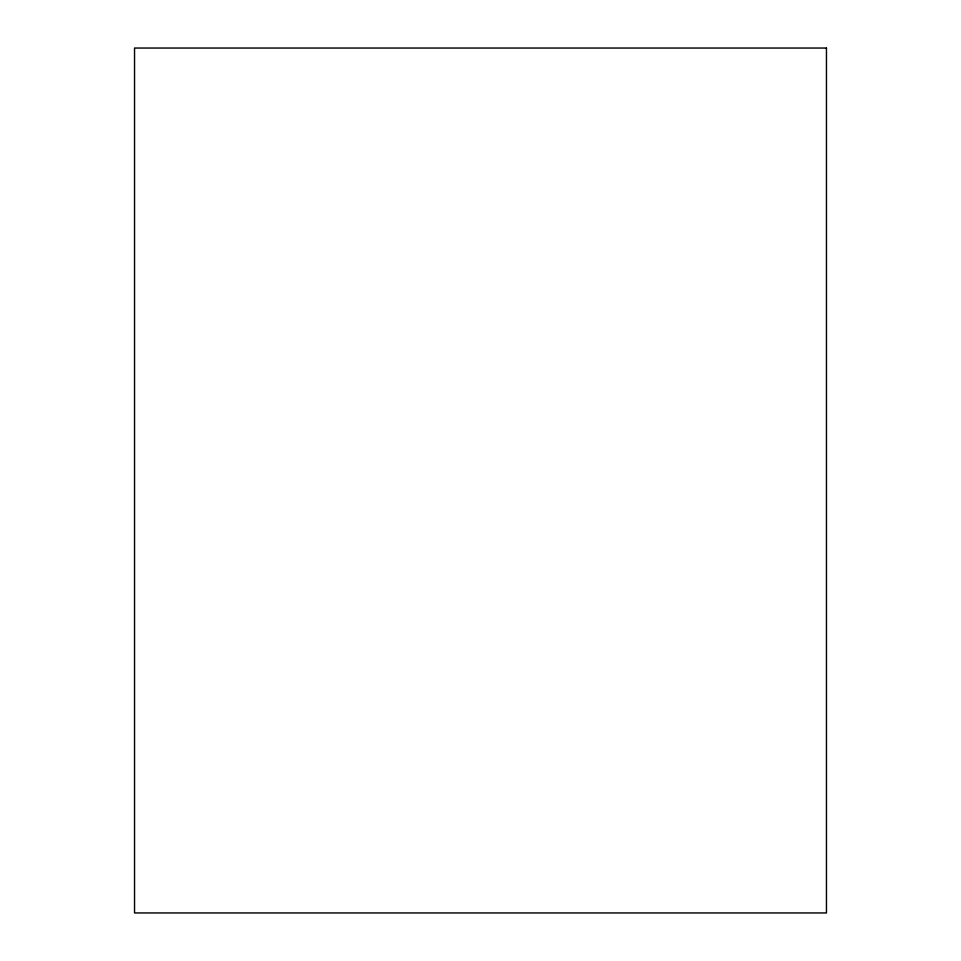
<?xml version="1.0" encoding="UTF-8"?>
<svg xmlns="http://www.w3.org/2000/svg" width="961" height="961" viewBox="0 0 961 961"><rect width="100%" height="100%" fill="white"/><g stroke="black" fill="none" stroke-linecap="round" stroke-linejoin="round"><path stroke-width="1.44" d="M826.46 48.05L134.54 48.05L134.54 912.95L826.46 912.95L826.46 48.05"/></g></svg>
